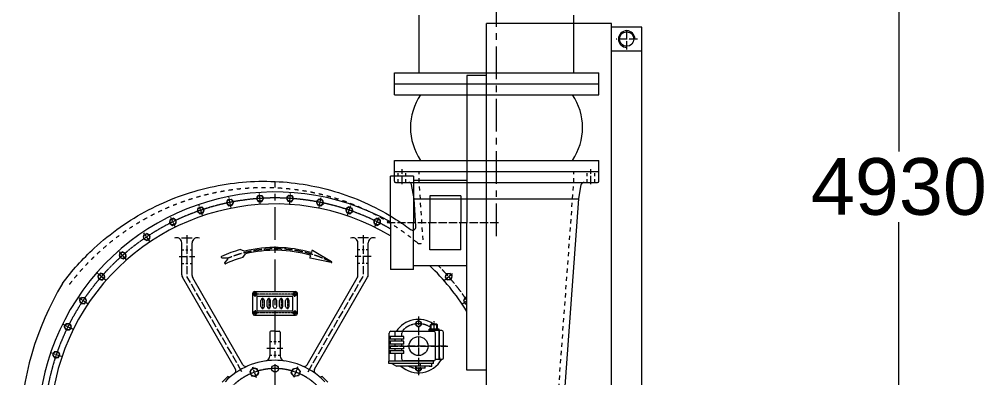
# Model space of a CAD drawing. Header units: millimetres. Extents: x 2 to 805233, y 2 to 613512.
# Drawn here: x 143940 to 215340, y 134247 to 160741 of the extents above; entities that cross this region are included whole.
import ezdxf

# ---------------------------------------------------------------- set-up
doc = ezdxf.new("R2010")
doc.units = ezdxf.units.MM
doc.header["$LTSCALE"] = 25.4
for name, pattern in [('ACAD_ISO04W100', [30, 24, -3, 0, -3]), ('CENTER', [50.8, 31.75, -6.35, 6.35, -6.35]), ('CHAIN', [0.7087, 0.4724, -0.0591, 0.1181, -0.0591]), ('EB_DASH', [6, 3, -3]), ('EB_DASHDOT', [39, 30, -3, 3, -3])]:
    doc.linetypes.add(name, pattern=pattern)
doc.layers.get('Defpoints').update_dxf_attribs({"lineweight": 5})
doc.layers.add('CAXA1', color=5, linetype='CENTER', lineweight=5)
doc.styles.add('Roman', font='arial.ttf')
doc.styles.get("Standard").update_dxf_attribs({"font": 'arial.ttf'})
doc.dimstyles.new('ISO-25', dxfattribs={"dimscale": 30, "dimtxt": 38.1, "dimasz": 38.1, "dimexe": 50.8, "dimexo": 50.8, "dimgap": 15.875, "dimtad": 1, "dimtih": 1, "dimtoh": 1, "dimdec": 1, "dimlfac": 0.03937, "dimdsep": 46, "dimtxsty": 'Standard', "dimcen": 63.5, "dimclrd": 7, "dimclre": 7, "dimclrt": 7, "dimadec": 0, "dimazin": 0, "dimtfac": 1, "dimtdec": 1, "dimtmove": 0, "dimatfit": 3, "dimfxl": 25.4, "dimlwd": 5, "dimlwe": 5, "dimarcsym": 0})

# ---------------------------------------------------------------- blocks, each defined once
blk = doc.blocks.new('*D3')
at = {"color": 7, "linetype": 'Continuous', "lineweight": 5, "transparency": 16777216}
for p, q in [((194920, 222536), (210518, 222536)), ((208994, 221393), (208994, 150972)), ((208994, 98448), (208994, 145737)), ((182664, 97305), (210518, 97305))]:
    blk.add_line(p, q, dxfattribs=at)
at = {"color": 7, "transparency": 16777216}
for points in [[(208803, 221393), (209184, 221393), (208994, 222536)], [(208803, 98448), (209184, 98448), (208994, 97305)]]:
    blk.add_solid(points, dxfattribs=at)
at = {"layer": 'Defpoints', "color": 0, "transparency": 16777216}
for p in [(193396, 222536), (208994, 222536), (181140, 97305)]:
    blk.add_point(p, dxfattribs=at)
at = {"color": 7, "lineweight": 5, "transparency": 16777216, "insert": (208994, 148354), "char_height": 4191, "attachment_point": 5, "style": 'Roman'}
blk.add_mtext('4930', dxfattribs=at)

msp = doc.modelspace()

# ---------------------------------------------------------------- linework, layer by layer
at = {"color": 7, "lineweight": 5}
for p, q in [((173520.34, 156791.79), (173520.34, 161058.99)), ((184950.34, 156791.79), (184950.34, 161058.99)), ((187734.27, 160423.99), (178500.81, 160423.99)), ((178500.81, 130959.99), (178500.81, 160423.99)), ((187734.27, 130959.99), (187734.27, 160423.99)), ((189989.57, 160171.7), (187734.27, 160171.7)), ((189989.57, 131466.28), (189989.57, 160171.7)), ((189989.57, 158390.28), (187734.27, 158390.28)), ((171678.84, 156791.79), (186791.84, 156791.79)), ((171678.84, 155978.99), (171678.84, 156791.79)), ((178500.81, 156582.99), (177034.62, 156582.99)), ((177034.62, 156582.99), (177034.62, 145691.99)), ((186791.84, 155978.99), (186791.84, 156791.79)), ((171678.84, 155978.99), (186791.84, 155978.99)), ((171678.84, 155166.19), (171678.84, 155978.99)), ((171678.84, 155978.99), (186791.84, 155978.99)), ((186791.84, 155166.19), (186791.84, 155978.99)), ((171678.84, 155166.19), (186791.84, 155166.19)), ((171678.84, 150314.79), (186791.84, 150314.79)), ((171678.84, 149501.99), (171678.84, 150314.79)), ((186791.84, 149501.99), (186791.84, 150314.79)), ((171678.84, 149501.99), (186791.84, 149501.99)), ((171678.84, 148765.39), (171678.84, 149501.99)), ((171755.04, 149501.99), (186715.64, 149501.99)), ((186791.84, 148765.39), (186791.84, 149501.99)), ((171386.72, 145691.99), (171386.72, 149147.54)), ((173084.52, 149147.54), (171386.72, 149147.54)), ((171755.04, 148689.19), (186715.64, 148689.19)), ((173143.8, 147469.99), (172958.43, 148521.28)), ((173084.52, 149147.54), (173084.52, 145691.99)), ((173084.52, 148841.83), (177034.62, 148841.83)), ((185319.62, 147469.99), (185504.99, 148521.28)), ((159359.22, 147414.69), (159258.2, 147170.82)), ((159258.2, 147170.82), (159418.89, 146961.4)), ((159359.22, 147414.69), (159620.92, 147449.15)), ((159781.61, 147239.73), (159620.92, 147449.15)), ((159680.6, 146995.86), (159781.61, 147239.73)), ((161603.18, 147725.52), (161471.19, 147496.92)), ((161471.19, 147496.92), (161603.18, 147268.32)), ((161603.18, 147725.52), (161867.14, 147725.52)), ((161603.18, 147268.32), (161867.14, 147268.32)), ((161999.12, 147496.92), (161867.14, 147725.52)), ((161867.14, 147268.32), (161999.12, 147496.92)), ((163868.51, 147740.79), (163707.82, 147531.37)), ((163707.82, 147531.37), (163808.83, 147287.5)), ((163808.83, 147287.5), (164070.54, 147253.05)), ((163868.51, 147740.79), (164130.22, 147706.33)), ((164070.54, 147253.05), (164231.23, 147462.46)), ((164231.23, 147462.46), (164130.22, 147706.33)), ((166116.46, 147460.24), (165929.81, 147273.59)), ((165929.81, 147273.59), (165998.13, 147018.62)), ((166116.46, 147460.24), (166371.43, 147391.92)), ((166253.1, 146950.3), (166439.75, 147136.95)), ((166439.75, 147136.95), (166371.43, 147391.92)), ((173279.06, 145425.46), (173143.8, 147469.99)), ((173143.8, 147469.99), (185319.62, 147469.99)), ((176605.43, 147691.88), (174301.56, 147691.88)), ((174301.56, 147691.88), (174301.56, 145691.99)), ((176605.43, 147691.88), (176605.43, 145691.99)), ((184072.83, 130418.65), (185319.62, 147469.99)), ((157175.02, 146813.63), (157106.7, 146558.66)), ((157106.7, 146558.66), (157293.36, 146372.01)), ((157175.02, 146813.63), (157429.99, 146881.95)), ((157293.36, 146372.01), (157548.33, 146440.33)), ((157616.64, 146695.3), (157429.99, 146881.95)), ((157548.33, 146440.33), (157616.64, 146695.3)), ((159418.89, 146961.4), (159680.6, 146995.86)), ((165998.13, 147018.62), (166253.1, 146950.3)), ((168308.56, 146888.68), (168099.14, 146727.99)), ((168099.14, 146727.99), (168133.59, 146466.29)), ((168133.59, 146466.29), (168377.47, 146365.27)), ((168308.56, 146888.68), (168552.43, 146787.67)), ((168377.47, 146365.27), (168586.88, 146525.96)), ((168586.88, 146525.96), (168552.43, 146787.67)), ((155087.97, 145932.61), (155053.52, 145670.91)), ((155053.52, 145670.91), (155262.93, 145510.22)), ((155087.97, 145932.61), (155331.84, 146033.63)), ((155541.26, 145872.94), (155331.84, 146033.63)), ((155506.81, 145611.23), (155541.26, 145872.94)), ((170407.3, 146035.89), (170178.7, 145903.9)), ((170178.7, 145903.9), (170178.7, 145639.94)), ((170407.3, 146035.89), (170635.9, 145903.9)), ((170635.9, 145639.94), (170635.9, 145903.9)), ((171386.72, 145691.99), (171386.72, 142236.44)), ((173084.52, 142236.44), (173084.52, 145691.99)), ((174301.56, 143692.1), (174301.56, 145691.99)), ((176605.43, 143692.1), (176605.43, 145691.99)), ((177034.62, 134800.99), (177034.62, 145691.99)), ((155262.93, 145510.22), (155506.81, 145611.23)), ((170178.7, 145639.94), (170407.3, 145507.96)), ((170407.3, 145507.96), (170635.9, 145639.94)), ((153133.77, 144786.72), (153362.37, 144918.7)), ((153133.77, 144786.72), (153133.77, 144522.76)), ((153133.77, 144522.76), (153362.37, 144390.77)), ((153590.97, 144786.72), (153362.37, 144918.7)), ((153362.37, 144390.77), (153590.97, 144522.76)), ((153590.97, 144522.76), (153590.97, 144786.72)), ((155942.29, 144592.61), (156721.63, 144592.61)), ((169762.4, 144592.61), (168983.05, 144592.61)), ((151345.86, 143395.56), (151555.27, 143556.25)), ((151799.14, 143455.23), (151555.27, 143556.25)), ((155959.3, 141858.28), (155959.3, 144211.61)), ((156721.3, 141808.46), (156721.3, 144211.61)), ((160296.3, 143720.31), (160624.83, 143596.05)), ((165580.68, 143642.8), (165539.93, 143510.07)), ((167036.23, 142808.68), (165618, 143657.15)), ((168983.39, 141808.46), (168983.39, 144211.61)), ((169745.39, 141858.28), (169745.39, 144211.61)), ((176605.43, 143692.1), (174301.56, 143692.1)), ((151345.86, 143395.56), (151380.31, 143133.85)), ((151380.31, 143133.85), (151624.18, 143032.84)), ((151624.18, 143032.84), (151833.6, 143193.53)), ((151833.6, 143193.53), (151799.14, 143455.23)), ((158921.69, 143111.33), (159316.26, 143101.1)), ((159134.69, 142748.07), (159354.36, 143018.28)), ((160461.77, 143131.47), (160668.97, 143397.64)), ((165465.37, 143267.24), (165421.68, 143124.93)), ((167013.41, 142763.29), (165440.76, 143092.61)), ((173084.52, 142236.44), (171386.72, 142236.44)), ((173084.52, 142542.15), (177034.62, 142542.15)), ((149754.82, 141782.92), (149941.47, 141969.58)), ((149754.82, 141782.92), (149823.14, 141527.95)), ((149823.14, 141527.95), (150078.11, 141459.64)), ((150196.44, 141901.26), (149941.47, 141969.58)), ((150078.11, 141459.64), (150264.76, 141646.29)), ((150264.76, 141646.29), (150196.44, 141901.26)), ((159925.77, 134886.06), (156010.34, 141667.78)), ((160475.7, 135203.55), (156772.34, 141617.96)), ((165228.98, 135203.55), (168932.34, 141617.96)), ((165778.91, 134886.06), (169694.34, 141667.78)), ((175534.2, 141924.02), (175433.19, 141680.15)), ((175433.19, 141680.15), (175593.88, 141470.73)), ((175795.91, 141958.48), (175534.2, 141924.02)), ((175593.88, 141470.73), (175855.59, 141505.19)), ((175795.91, 141958.48), (175956.6, 141749.06)), ((175855.59, 141505.19), (175956.6, 141749.06)), ((148387.89, 139976.42), (148548.58, 140185.83)), ((148387.89, 139976.42), (148488.9, 139732.55)), ((148810.29, 140151.38), (148548.58, 140185.83)), ((148911.3, 139907.51), (148810.29, 140151.38)), ((161201.34, 138986.5), (161201.34, 140485.1)), ((161201.34, 138986.5), (161201.34, 140485.1)), ((161328.34, 140612.1), (164376.34, 140612.1)), ((161328.34, 140612.1), (164376.34, 140612.1)), ((161531.54, 139189.7), (161531.54, 140281.9)), ((161531.54, 140281.9), (164173.14, 140281.9)), ((161810.94, 139507.2), (161810.94, 139964.4)), ((162064.94, 139507.2), (162064.94, 139964.4)), ((162268.14, 139507.2), (162268.14, 139964.4)), ((162522.14, 139507.2), (162522.14, 139964.4)), ((162725.34, 139507.2), (162725.34, 139964.4)), ((162979.34, 139507.2), (162979.34, 139964.4)), ((163182.54, 139507.2), (163182.54, 139964.4)), ((163436.54, 139507.2), (163436.54, 139964.4)), ((163639.74, 139507.2), (163639.74, 139964.4)), ((163893.74, 139507.2), (163893.74, 139964.4)), ((164173.14, 139189.7), (164173.14, 140281.9)), ((164503.34, 138986.5), (164503.34, 140485.1)), ((164503.34, 138986.5), (164503.34, 140485.1)), ((176923.11, 140170.56), (176791.13, 139941.96)), ((177034.62, 140170.56), (176923.11, 140170.56)), ((148488.9, 139732.55), (148750.61, 139698.09)), ((148750.61, 139698.09), (148911.3, 139907.51)), ((176791.13, 139941.96), (176923.11, 139713.36)), ((176923.11, 139713.36), (177034.62, 139713.36)), ((161328.34, 138859.5), (164376.34, 138859.5)), ((161328.34, 138859.5), (164376.34, 138859.5)), ((161531.54, 139189.7), (164173.14, 139189.7)), ((147268.45, 138006.94), (147400.43, 138235.54)), ((147268.45, 138006.94), (147400.43, 137778.34)), ((147664.39, 138235.54), (147400.43, 138235.54)), ((147796.38, 138006.94), (147664.39, 138235.54)), ((147664.39, 137778.34), (147796.38, 138006.94)), ((174245.02, 137674.48), (174245.02, 137826.88)), ((174981.62, 137826.88), (174245.02, 137826.88)), ((174359.32, 138164.89), (174410.12, 138215.69)), ((174359.32, 137826.88), (174359.32, 138164.89)), ((174867.32, 138164.89), (174359.32, 138164.89)), ((174816.52, 138215.69), (174410.12, 138215.69)), ((174867.32, 138164.89), (174816.52, 138215.69)), ((174867.32, 137826.88), (174867.32, 138164.89)), ((174981.62, 137725.28), (174981.62, 137826.88)), ((147400.43, 137778.34), (147664.39, 137778.34)), ((162471.34, 137614.79), (162471.34, 135859.57)), ((162852.34, 137690.99), (162547.54, 137690.99)), ((162852.34, 137690.99), (163157.14, 137690.99)), ((163233.34, 137614.79), (163233.34, 135859.57)), ((171285.92, 135464.68), (171285.92, 137547.48)), ((172378.12, 137293.48), (171285.92, 137293.48)), ((172378.12, 137090.28), (171285.92, 137090.28)), ((171387.52, 137090.28), (171387.52, 137293.48)), ((171412.92, 137674.48), (172376.13, 137674.48)), ((171412.92, 137674.48), (174587.92, 137674.48)), ((171743.12, 137293.48), (171743.12, 137674.48)), ((171743.12, 136937.88), (171743.12, 137090.28)), ((172225.72, 137293.48), (172225.72, 137547.48)), ((172225.72, 136937.88), (172225.72, 137090.28)), ((172378.12, 137090.28), (172378.12, 137293.48)), ((175197.52, 137725.28), (174245.02, 137725.28)), ((174714.92, 135617.08), (174714.92, 137547.48)), ((174994.32, 135591.68), (174994.32, 137725.28)), ((175019.72, 135591.68), (175019.72, 137725.28)), ((175019.72, 137606.52), (175019.72, 137671.29)), ((175324.52, 135718.68), (175324.52, 137598.28)), ((172378.12, 136937.88), (171285.92, 136937.88)), ((172378.12, 136734.68), (171285.92, 136734.68)), ((172378.12, 136582.28), (171285.92, 136582.28)), ((172378.12, 136379.08), (171285.92, 136379.08)), ((171387.52, 136734.68), (171387.52, 136937.88)), ((171387.52, 136379.08), (171387.52, 136582.28)), ((171743.12, 136582.28), (171743.12, 136734.68)), ((171743.12, 136226.68), (171743.12, 136379.08)), ((172225.72, 136582.28), (172225.72, 136734.68)), ((172225.72, 136226.68), (172225.72, 136379.08)), ((172378.12, 136734.68), (172378.12, 136937.88)), ((172378.12, 136734.68), (172378.12, 136795.35)), ((172378.12, 136379.08), (172378.12, 136582.28)), ((172378.12, 136420.1), (172378.12, 136582.28)), ((146415.65, 135908.2), (146516.66, 136152.08)), ((146415.65, 135908.2), (146576.34, 135698.79)), ((146778.37, 136186.53), (146516.66, 136152.08)), ((146576.34, 135698.79), (146838.05, 135733.24)), ((146939.06, 135977.11), (146778.37, 136186.53)), ((146838.05, 135733.24), (146939.06, 135977.11)), ((172378.12, 136226.68), (171285.92, 136226.68)), ((172378.12, 136023.48), (171285.92, 136023.48)), ((171387.52, 136023.48), (171387.52, 136226.68)), ((171743.12, 135464.68), (171743.12, 136023.48)), ((172225.72, 135617.08), (172225.72, 136023.48)), ((172378.12, 136023.48), (172378.12, 136226.68)), ((175019.72, 135735.84), (175019.72, 135671.07)), ((174562.52, 135464.68), (171260.52, 135464.68)), ((171260.52, 135286.88), (171260.52, 135464.68)), ((174562.52, 135286.88), (171260.52, 135286.88)), ((171489.12, 135286.88), (171830.65, 135102.98)), ((174338.87, 135109.08), (171819.32, 135109.08)), ((173412, 135101.46), (171836.67, 135101.46)), ((174587.92, 135490.08), (172352.72, 135490.08)), ((173292.52, 134949.06), (173292.52, 135101.46)), ((173952.92, 134949.06), (173292.52, 134949.06)), ((173419.62, 135109.08), (173412, 135101.46)), ((173825.81, 135109.08), (173833.43, 135101.46)), ((174338.87, 135101.46), (173833.43, 135101.46)), ((173952.92, 134949.06), (173952.92, 135101.46)), ((174245.02, 135083.68), (174245.02, 135101.46)), ((174448.22, 135083.68), (174245.02, 135083.68)), ((174338.87, 135101.46), (174338.87, 135109.08)), ((174417.1, 135464.68), (174352.33, 135464.68)), ((174448.22, 135083.68), (174448.22, 135286.88)), ((174524.42, 135464.68), (174524.42, 135490.08)), ((174562.52, 135286.88), (174562.52, 135464.68)), ((175197.52, 135591.68), (174712.35, 135591.68)), ((159385.96, 134349.42), (158954.91, 133918.37)), ((159398.65, 134336.74), (159385.96, 134349.42)), ((166306.04, 134336.74), (166318.72, 134349.42)), ((166318.72, 134349.42), (166749.77, 133918.37)), ((178500.81, 134800.99), (177034.62, 134800.99))]:
    msp.add_line(p, q, dxfattribs=at)
at = {"color": 7, "linetype": 'ACAD_ISO04W100', "lineweight": 5}
for p, q in [((188861.92, 158519.86), (188861.92, 160031.64)), ((189665.51, 159280.99), (188092.39, 159280.99)), ((172250.34, 148562.67), (172250.34, 149673.61)), ((186220.34, 148562.67), (186220.34, 149673.61)), ((179369.61, 145691.99), (171004.95, 145691.99)), ((156340.3, 144785.76), (156340.3, 141731.28)), ((169364.39, 144785.76), (169364.39, 141731.28)), ((155764.42, 143195.61), (156925.49, 143195.61)), ((169952.64, 143195.61), (168785.75, 143195.61)), ((160408.79, 134684.44), (156340.3, 141731.28)), ((165295.89, 134684.44), (169364.39, 141731.28)), ((173470.32, 138760), (173470.32, 134427.9)), ((162238.44, 136420.99), (163433.35, 136420.99)), ((171321.05, 136582.28), (175628.66, 136582.28)), ((175510.21, 136582.28), (172622.63, 136582.28))]:
    msp.add_line(p, q, dxfattribs=at)
at = {"color": 7, "linetype": 'EB_DASH', "lineweight": 5, "ltscale": 3}
for p, q in [((171970.94, 148689.19), (171970.94, 149501.99)), ((172529.74, 148689.19), (172529.74, 149501.99)), ((185940.94, 148689.19), (185940.94, 149501.99)), ((186499.74, 148689.19), (186499.74, 149501.99))]:
    msp.add_line(p, q, dxfattribs=at)
at = {"color": 7, "linetype": 'EB_DASH', "lineweight": 5, "ltscale": 4}
for p, q in [((173520.34, 148689.19), (173520.34, 149501.99)), ((184950.34, 148689.19), (184950.34, 149501.99)), ((173802.27, 144427.7), (173520.34, 148689.19)), ((183616.84, 130451.99), (184950.34, 148689.19))]:
    msp.add_line(p, q, dxfattribs=at)
at = {"color": 7, "linetype": 'ACAD_ISO04W100', "lineweight": 5, "ltscale": 0.3}
for p, q in [((161761.44, 147095.99), (161711.17, 147862.92)), ((163943.25, 147095.99), (163993.52, 147862.92)), ((159598.29, 146811.21), (159448.35, 147565.01)), ((166106.39, 146811.21), (166256.33, 147565.01)), ((157490.83, 146246.51), (157243.77, 146974.3)), ((168213.86, 146246.51), (168460.91, 146974.3)), ((155475.09, 145411.57), (155135.16, 146100.88)), ((170229.59, 145411.57), (170569.52, 146100.88)), ((153585.59, 144320.66), (153158.59, 144959.71)), ((151854.64, 142992.46), (151347.89, 143570.31)), ((150311.87, 141449.69), (149734.03, 141956.44)), ((175392.81, 141449.69), (175970.66, 141956.44)), ((148983.67, 139718.74), (148344.62, 140145.74)), ((161570.88, 140421.6), (161220.08, 140421.6)), ((161570.88, 140421.6), (161220.08, 140421.6)), ((164202.07, 140421.6), (161283.65, 140421.6)), ((164202.07, 140421.6), (161283.65, 140421.6)), ((161391.84, 140231.75), (161391.84, 140595.93)), ((161937.94, 140147.43), (161937.94, 139323.94)), ((162395.14, 140147.43), (162395.14, 139323.94)), ((163309.54, 140147.43), (163309.54, 139323.94)), ((163766.74, 140147.43), (163766.74, 139323.94)), ((164133.81, 140421.6), (164484.6, 140421.6)), ((164133.81, 140421.6), (164484.6, 140421.6)), ((164312.84, 140231.75), (164312.84, 140595.93)), ((161391.84, 139239.85), (161391.84, 138875.67)), ((164312.84, 139239.85), (164312.84, 138875.67)), ((176721.02, 139718.74), (177034.62, 139928.28)), ((161570.88, 139050), (161220.08, 139050)), ((161570.88, 139050), (161220.08, 139050)), ((164202.07, 139050), (161283.65, 139050)), ((164202.07, 139050), (161283.65, 139050)), ((164133.81, 139050), (164484.6, 139050)), ((164133.81, 139050), (164484.6, 139050)), ((147892.76, 137829.24), (147203.45, 138169.17)), ((174613.32, 137912.06), (174613.32, 138430.52)), ((147057.82, 135813.51), (146330.03, 136060.56)), ((161181.36, 135042.97), (161462.45, 134270.69)), ((164523.32, 135042.97), (164242.24, 134270.69)), ((173622.72, 134849.25), (173622.72, 135355.81))]:
    msp.add_line(p, q, dxfattribs=at)
at = {"color": 7, "linetype": 'EB_DASH', "lineweight": 5, "ltscale": 2}
for p, q in [((155959.3, 143703.61), (156721.3, 143703.61)), ((169745.39, 143703.61), (168983.39, 143703.61)), ((155959.3, 142687.61), (156721.3, 142687.61)), ((169745.39, 142687.61), (168983.39, 142687.61)), ((162471.34, 136928.99), (163233.34, 136928.99)), ((162471.34, 135912.99), (163233.34, 135912.99))]:
    msp.add_line(p, q, dxfattribs=at)
at = {"color": 7, "linetype": 'Continuous', "lineweight": 5}
for p, q in [((174410.12, 137826.88), (174410.12, 138164.89)), ((174816.52, 137826.88), (174816.52, 138164.89))]:
    msp.add_line(p, q, dxfattribs=at)
at = {"color": 7, "linetype": 'EB_DASHDOT', "lineweight": 5}
msp.add_line((174613.32, 137649.08), (174613.32, 137903.08), dxfattribs=at)
at = {"color": 7, "lineweight": 5}
for points in [[(161391.84, 140535.9), (161490.83, 140478.75), (161490.83, 140364.45), (161391.84, 140307.3), (161292.86, 140364.45), (161292.86, 140478.75)], [(164312.84, 140535.9), (164213.86, 140478.75), (164213.86, 140364.45), (164312.84, 140307.3), (164411.83, 140364.45), (164411.83, 140478.75)], [(161391.84, 138935.7), (161490.83, 138992.85), (161490.83, 139107.15), (161391.84, 139164.3), (161292.86, 139107.15), (161292.86, 138992.85)], [(164312.84, 138935.7), (164213.86, 138992.85), (164213.86, 139107.15), (164312.84, 139164.3), (164411.83, 139107.15), (164411.83, 138992.85)], [(173470.32, 138004.68), (173668.29, 138118.98), (173668.29, 138347.58), (173470.32, 138461.88), (173272.34, 138347.58), (173272.34, 138118.98)], [(160988.14, 134711.61), (161104.82, 134391.87), (161440.06, 134333.06), (161658.62, 134593.98), (161541.93, 134913.71), (161206.69, 134972.53)], [(164716.55, 134711.61), (164599.87, 134391.87), (164264.63, 134333.06), (164046.07, 134593.98), (164162.75, 134913.71), (164497.99, 134972.53)]]:
    msp.add_lwpolyline(points, close=True, dxfattribs=at)
msp.add_lwpolyline([(173668.29, 134949.06), (173668.29, 134816.98), (173470.32, 134702.68), (173272.34, 134816.98), (173272.34, 135045.58), (173292.52, 135057.23)], dxfattribs=at)
for centre, radius in [((188861.92, 159280.99), 533.4), ((159519.91, 147205.27), 228.6), ((161735.16, 147496.92), 228.6), ((163969.53, 147496.92), 228.6), ((166184.78, 147205.27), 228.6), ((157361.67, 146626.98), 228.6), ((168343.01, 146626.98), 228.6), ((155297.39, 145771.92), 228.6), ((170407.3, 145771.92), 228.6), ((153362.37, 144654.74), 228.6), ((151589.73, 143294.54), 228.6), ((150009.79, 141714.61), 228.6), ((175694.89, 141714.61), 228.6), ((148649.59, 139941.96), 228.6), ((161391.84, 140421.6), 122.39), ((164312.84, 140421.6), 122.39), ((161391.84, 139050), 122.39), ((164312.84, 139050), 122.39), ((147532.41, 138006.94), 228.6), ((173470.32, 138233.28), 197.97), ((173470.32, 136582.28), 698.5), ((146677.36, 135942.66), 228.6), ((161323.38, 134652.79), 294.76), ((162852.34, 134922.39), 254), ((164381.31, 134652.79), 294.76)]:
    msp.add_circle(centre, radius, dxfattribs=at)
for centre, radius, start, end in [((188861.92, 159280.99), 609.6, 0, 270), ((177171.02, 152740.49), 4297.84, 145.6393673, 214.3606327), ((181299.66, 152740.49), 4297.84, 325.6393673, 34.3606327), ((171755.04, 148765.39), 76.2, 180, 270), ((172758.32, 148485.99), 203.2, 10, 90), ((185705.1, 148485.99), 203.2, 90, 170), ((186715.64, 148765.39), 76.2, 270, 0), ((162852.34, 130451.99), 17526, 60.8593343, 233.0385181), ((162852.34, 130451.99), 16637, 59.1377405, 231.293786), ((173025.61, 145408.69), 254, 233.1997995, 3.7849436), ((155578.3, 144211.61), 381, 0, 116.3025049), ((157102.3, 144211.61), 381, 63.6974951, 180), ((168602.39, 144211.61), 381, 0, 116.3025049), ((170126.39, 144211.61), 381, 63.6974951, 180), ((162876.88, 134537.32), 9538.69, 105.6962748, 114.6281956), ((162876.88, 134537.32), 9334.46, 73.6249459, 103.9609789), ((162876.88, 134537.32), 9131.26, 73.6442499, 103.9925767), ((165604.96, 143635.35), 25.4, 59.109577, 162.9329356), ((158923.01, 143162.11), 50.8, 114.6281956, 268.5156536), ((162876.88, 134537.32), 8927.04, 105.6962748, 114.357811), ((159314.95, 143050.32), 50.8, 320.890085, 88.5156536), ((165445.96, 143117.47), 25.4, 162.9329356, 258.1729057), ((165441.09, 143274.69), 25.4, 342.9329356, 73.6442499), ((165515.64, 143517.52), 25.4, 253.6249459, 342.9329356), ((167024.82, 142785.98), 25.4, 243.3038899, 63.3038899), ((159174.11, 142716.02), 50.8, 140.890085, 294.357811), ((162852.34, 130451.99), 16637, 31.5204362, 46.6107132), ((156340.3, 141858.28), 381, 180, 210), ((157102.3, 141808.46), 381, 180, 210), ((168602.39, 141808.46), 381, 330, 0), ((169364.39, 141858.28), 381, 330, 0), ((166694.73, 129597.42), 22754.55, 149.2953127, 206.1355979), ((161328.34, 140485.1), 127, 90, 180), ((161328.34, 140485.1), 127, 90, 180), ((161937.94, 139964.4), 127, 0, 180), ((162395.14, 139964.4), 127, 0, 180), ((162852.34, 139964.4), 127, 90, 180), ((162852.34, 139964.4), 127, 0, 90), ((163309.54, 139964.4), 127, 0, 180), ((163766.74, 139964.4), 127, 0, 180), ((164376.34, 140485.1), 127, 0, 90), ((164376.34, 140485.1), 127, 0, 90), ((177055.09, 139941.96), 228.6, 95.138746, 264.861254), ((161937.94, 139507.2), 127, 180, 0), ((162395.14, 139507.2), 127, 180, 0), ((162852.34, 139507.2), 127, 180, 270), ((162852.34, 139507.2), 127, 270, 0), ((163309.54, 139507.2), 127, 180, 0), ((163766.74, 139507.2), 127, 180, 0), ((161328.34, 138986.5), 127, 180, 270), ((161328.34, 138986.5), 127, 180, 270), ((164376.34, 138986.5), 127, 270, 0), ((164376.34, 138986.5), 127, 270, 0), ((173465.78, 136582.28), 1968.5, 56.0754708, 146.3003938), ((162547.54, 137614.79), 76.2, 90, 180), ((163157.14, 137614.79), 76.2, 0, 90), ((171412.92, 137547.48), 127, 90, 180), ((172352.72, 137547.48), 127, 90, 180), ((174587.92, 137547.48), 127, 0, 90), ((175197.52, 137598.28), 127, 0, 90), ((162090.34, 135859.57), 381, 278.0209329, 0), ((163614.34, 135859.57), 381, 180, 261.9790671), ((175197.52, 135718.68), 127, 270, 0), ((162852.34, 130451.99), 5080, 90, 136.5280007), ((160695.67, 135330.55), 254, 210, 293.8488245), ((162852.34, 130451.99), 5080, 71.1511755, 90), ((162852.34, 130451.99), 5080, 43.4719993, 71.1511755), ((165009.01, 135330.55), 254, 246.1511755, 330), ((173465.78, 136582.28), 1968.5, 228.7863588, 329.7863519), ((172352.72, 135617.08), 127, 180, 270), ((173470.32, 134931.28), 197.97, 153.9094884, 5.152679), ((174587.92, 135617.08), 127, 270, 0), ((159488.45, 134426.54), 127, 225, 310.24318), ((159705.8, 134759.06), 254, 306.1501042, 30), ((165998.88, 134759.06), 254, 150, 233.8498958), ((166216.24, 134426.54), 127, 229.75682, 315)]:
    msp.add_arc(centre, radius, start, end, dxfattribs=at)
at = {"color": 7, "linetype": 'CHAIN', "lineweight": 5, "ltscale": 15}
for radius, start, end in [(17081.5, 60.0246664, 232.1927346), (4470.4, 43.4719993, 136.5280007)]:
    msp.add_arc((162852.34, 130451.99), radius, start, end, dxfattribs=at)
at = {"color": 7, "linetype": 'EB_DASH', "lineweight": 5, "ltscale": 4}
msp.add_arc((173548.82, 144410.93), 254, 229.9557149, 3.7849436, dxfattribs=at)
at = {"color": 7, "linetype": 'ACAD_ISO04W100', "lineweight": 5}
for centre, radius, start, end in [((162876.88, 134537.32), 9232.86, 63.1462667, 112.3910082), ((162852.34, 130451.99), 17081.5, 33.8734204, 45.055601)]:
    msp.add_arc(centre, radius, start, end, dxfattribs=at)
at = {"color": 7, "linetype": 'ACAD_ISO04W100', "lineweight": 5, "ltscale": 0.3}
for start, end in [(57.2340002, 138.5826896), (243.7565214, 278.4162862)]:
    msp.add_arc((173465.78, 136582.28), 1651, start, end, dxfattribs=at)
at = {"color": 7, "linetype": 'Continuous', "lineweight": 5}
msp.add_arc((171836.67, 135114.16), 12.7, 241.6992443, 269.9999997, dxfattribs=at)
at = {"color": 7, "lineweight": 5}
msp.add_open_spline([(147130.13, 141216.2), (147830.97, 142155.25), (149723.22, 144255.66), (153382.98, 146835.45), (157999.25, 148529.41), (162843.52, 148964.37), (167581.42, 148135.94), (170872.72, 146610.95), (172524.68, 145466.22), (172873.46, 145205.3)], degree=3, knots=[2975.55533106, 2975.55533106, 2975.55533106, 2975.55533106, 3113.95301727, 3307.97828655, 3499.91094382, 3689.75102832, 3877.49858062, 4063.15364268, 4114.56473824, 4114.56473824, 4114.56473824, 4114.56473824], dxfattribs=at)
at = {"color": 7, "linetype": 'EB_DASH', "lineweight": 5, "ltscale": 4}
msp.add_open_spline([(147651.15, 141147.6), (148299.43, 141991.63), (150106.3, 143967.53), (153614.19, 146434.98), (158118.93, 148082.74), (162843.52, 148501.94), (167461.74, 147689.3), (170967.49, 146060.27), (172810.01, 144700.05), (173385.4, 144216.48)], degree=3, knots=[2918.7209514, 2918.7209514, 2918.7209514, 2918.7209514, 3044.4198715, 3233.73710953, 3420.96182251, 3606.09405274, 3789.13384396, 3970.08124142, 4058.8158557, 4058.8158557, 4058.8158557, 4058.8158557], dxfattribs=at)
at = {"color": 7, "linetype": 'Continuous', "lineweight": 5}
msp.add_point((173470.32, 136582.28), dxfattribs=at)
msp.add_point((173470.32, 136582.28), dxfattribs=at)
at = {"layer": 'CAXA1', "linetype": 'CENTER', "lineweight": 5, "ltscale": 3}
for p, q in [((179235.34, 144710.88), (179235.34, 225476.56)), ((162852.34, 109601.66), (162852.34, 148688.48))]:
    msp.add_line(p, q, dxfattribs=at)

# ---------------------------------------------------------------- dimensions: what is measured, and where the dimension line sits
at = {"color": 7, "lineweight": 5}
dim = msp.add_linear_dim(base=(208993.62, 222535.86), p1=(181140.34, 97304.99), p2=(193395.84, 222535.86), angle=90, dimstyle='ISO-25', override={"dimscale": 30, "dimtxt": 139.7, "dimdec": 0, "dimpost": '\\X', "dimtxsty": 'Roman', "dimtmove": 1}, dxfattribs=at)
dim.commit()
dim.dimension.update_dxf_attribs({"geometry": '*D3', "text_midpoint": (208993.62, 148354.42), "dimtype": 160})

doc.saveas('drawing.dxf')
